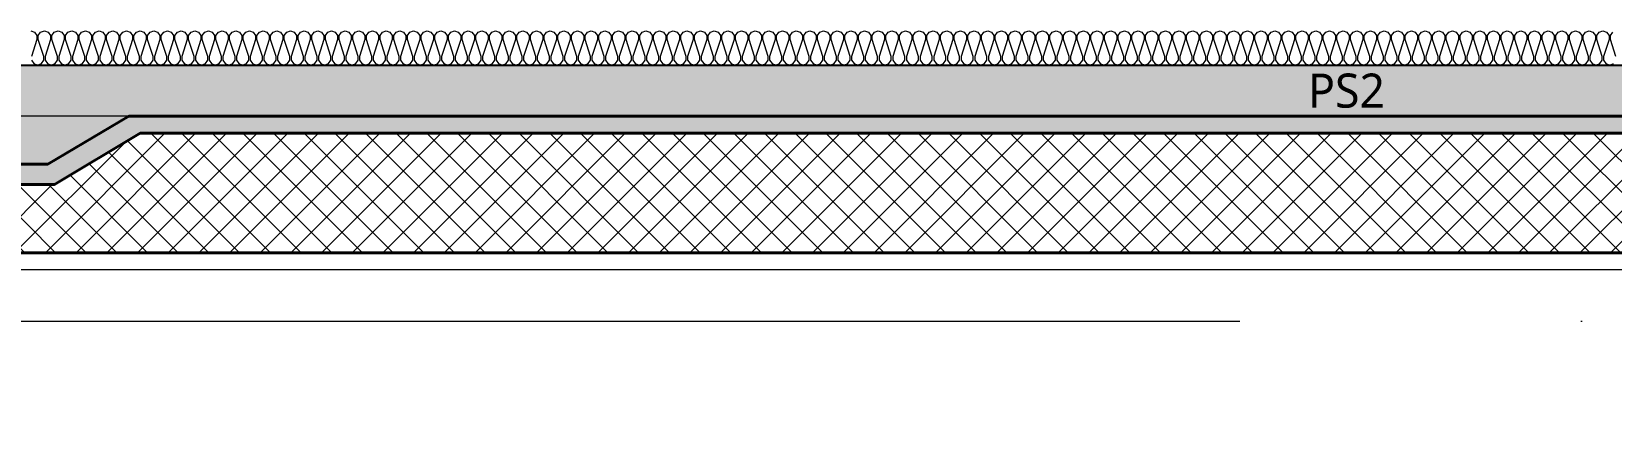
# Model space of a CAD drawing. Header units: millimetres. Extents: x 0 to 420000, y 0 to 297000.
# Drawn here: x 168665 to 173288, y 177200 to 178348 of the extents above; entities that cross this region are included whole.
import ezdxf
from ezdxf.enums import TextEntityAlignment as Align

# ---------------------------------------------------------------- set-up
doc = ezdxf.new("R2010")
doc.units = ezdxf.units.MM
doc.linetypes.add('CEN', pattern=[62, 60, -1, 0, -1])
for name, color, linetype, lineweight in [('A-AXIS-LINE', 1, 'CEN', 15), ('A-CONC-LIN1', 2, 'Continuous', 40), ('A-CONC-LIN2', 7, 'Continuous', 25), ('A-XXXX-INSL1', 15, 'Continuous', 18), ('A-XXXX-INSL2', 8, 'Continuous', 18)]:
    doc.layers.add(name, color=color, linetype=linetype, lineweight=lineweight)
doc.layers.add('A-CONC-SOLD', color=253, linetype='CEN')
doc.layers.add('A-XXXX-NPLT', color=144, linetype='Continuous', lineweight=15, plot=False)
doc.styles.add('맑은고딕', font='')
doc.styles.get('맑은고딕').set_extended_font_data('Malgun Gothic')

# ---------------------------------------------------------------- blocks, each defined once
blk = doc.blocks.new('axis(220316)')
at = {"layer": 'A-AXIS-LINE', "ltscale": 1000}
blk.add_line((4631788.1, -422118.7), (4955413.1, -422118.7), dxfattribs=at)
blk = doc.blocks.new('PS2(횡)')
at = {"layer": 'A-CONC-SOLD'}
h = blk.add_hatch(color=256, dxfattribs=at)
h.dxf.hatch_style = 1
h.paths.add_polyline_path([(1020, 0), (1020, -290), (1700, -290), (1937.4, -150), (9062.6, -150), (9300, -290), (9980, -290), (9980, 0)])
h = blk.add_hatch(color=256, dxfattribs=at)
h.dxf.hatch_style = 1
h.paths.add_polyline_path([(9980, -290), (9980, -350), (9280, -350), (9030, -200), (1970, -200), (1720, -350), (1020, -350), (1020, -290), (1700, -290), (1937.4, -150), (9062.6, -150), (9300, -290)])
at = {"layer": 'A-XXXX-INSL2'}
h = blk.add_hatch(dxfattribs=at)
h.set_pattern_fill('ANSI37', color=256, scale=20)
h.set_pattern_definition([(45, (-244012.5, -188500), (-44.90128, 44.90128), []), (135, (-244012.5, -188500), (-44.90128, -44.90128), [])])
h.paths.add_polyline_path([(1100, -550), (9900, -550), (9900, -350), (9280, -350), (9030, -200), (1970, -200), (1720, -350), (1100, -350)])
at = {"layer": 'A-CONC-LIN1', "color": 2}
for p, q in [((1320, -550), (1270, -350)), ((9680, -550), (9730, -350)), ((1320, -550), (9680, -550))]:
    blk.add_line(p, q, dxfattribs=at)
blk.add_lwpolyline([(9980, -290), (9980, -350), (9280, -350), (9030, -200), (1970, -200), (1720, -350), (1020, -350), (1020, -290), (1700, -290), (1937.4, -150), (9062.6, -150), (9300, -290)], close=True, dxfattribs=at)
at = {"layer": 'A-CONC-LIN2'}
blk.add_line((1020, 0), (9980, 0), dxfattribs=at)
at = {"layer": 'A-XXXX-INSL2'}
for p, q in [((1320, -550), (1100, -550)), ((9680, -550), (9900, -550))]:
    blk.add_line(p, q, dxfattribs=at)
at = {"layer": 'A-XXXX-NPLT'}
for p, q in [((1937.4, -150), (1020, -150)), ((9062.6, -150), (9980, -150))]:
    blk.add_line(p, q, dxfattribs=at)
at = {"layer": 'A-XXXX-NPLT', "style": '맑은고딕'}
blk.add_text('PS2', height=100, dxfattribs=at).set_placement((5500, -75), align=Align.MIDDLE)
blk = doc.blocks.new('횡3층')
at = {"layer": 'A-XXXX-INSL1'}
blk.add_lwpolyline([(4778450.6, -237918.7), (4769750.6, -237918.7), (4769750.6, -238368.7), (4769197, -238368.7), (4769117, -237788.7), (4768084.1, -237788.7), (4768004.1, -238368.7), (4767450.6, -238368.7), (4767450.6, -237918.7), (4761200.6, -237918.7)], dxfattribs=at)
at = {"layer": 'A-XXXX-INSL2'}
for points in [[(4770250.6, -237218.7), (4770261.6, -237222.7), (4770268.6, -237232.7), (4770268.6, -237243.7), (4770252.6, -237293.7)], [(4770252.6, -237304.7), (4770259.6, -237314.7), (4770270.6, -237318.7), (4770281.6, -237314.7), (4770288.6, -237304.7), (4770288.6, -237293.7), (4770272.6, -237243.7), (4770272.6, -237232.7), (4770279.6, -237222.7), (4770290.6, -237218.7), (4770301.6, -237222.7), (4770308.6, -237232.7), (4770308.6, -237243.7), (4770292.6, -237293.7), (4770292.6, -237304.7), (4770299.6, -237314.7), (4770310.6, -237318.7), (4770321.6, -237314.7), (4770328.6, -237304.7), (4770328.6, -237293.7), (4770312.6, -237243.7), (4770312.6, -237232.7), (4770319.6, -237222.7), (4770330.6, -237218.7), (4770341.6, -237222.7), (4770348.6, -237232.7), (4770348.6, -237243.7), (4770332.6, -237293.7), (4770332.6, -237304.7), (4770339.6, -237314.7), (4770350.6, -237318.7), (4770361.6, -237314.7), (4770368.6, -237304.7), (4770368.6, -237293.7), (4770352.6, -237243.7), (4770352.6, -237232.7), (4770359.6, -237222.7), (4770370.6, -237218.7), (4770381.6, -237222.7), (4770388.6, -237232.7), (4770388.6, -237243.7), (4770372.6, -237293.7), (4770372.6, -237304.7), (4770379.6, -237314.7), (4770390.6, -237318.7), (4770401.6, -237314.7), (4770408.6, -237304.7), (4770408.6, -237293.7), (4770392.6, -237243.7), (4770392.6, -237232.7), (4770399.6, -237222.7), (4770410.6, -237218.7), (4770421.6, -237222.7), (4770428.6, -237232.7), (4770428.6, -237243.7), (4770412.6, -237293.7), (4770412.6, -237304.7), (4770419.6, -237314.7), (4770430.6, -237318.7), (4770441.6, -237314.7), (4770448.6, -237304.7), (4770448.6, -237293.7), (4770432.6, -237243.7), (4770432.6, -237232.7), (4770439.6, -237222.7), (4770450.6, -237218.7), (4770461.6, -237222.7), (4770468.6, -237232.7), (4770468.6, -237243.7), (4770452.6, -237293.7), (4770452.6, -237304.7), (4770459.6, -237314.7), (4770470.6, -237318.7), (4770481.6, -237314.7), (4770488.6, -237304.7), (4770488.6, -237293.7), (4770472.6, -237243.7), (4770472.6, -237232.7), (4770479.6, -237222.7), (4770490.6, -237218.7), (4770501.6, -237222.7), (4770508.6, -237232.7), (4770508.6, -237243.7), (4770492.6, -237293.7), (4770492.6, -237304.7), (4770499.6, -237314.7), (4770510.6, -237318.7), (4770521.6, -237314.7), (4770528.6, -237304.7), (4770528.6, -237293.7), (4770512.6, -237243.7), (4770512.6, -237232.7), (4770519.6, -237222.7), (4770530.6, -237218.7), (4770541.6, -237222.7), (4770548.6, -237232.7), (4770548.6, -237243.7), (4770532.6, -237293.7), (4770532.6, -237304.7), (4770539.6, -237314.7), (4770550.6, -237318.7), (4770561.6, -237314.7), (4770568.6, -237304.7), (4770568.6, -237293.7), (4770552.6, -237243.7), (4770552.6, -237232.7), (4770559.6, -237222.7), (4770570.6, -237218.7), (4770581.6, -237222.7), (4770588.6, -237232.7), (4770588.6, -237243.7), (4770572.6, -237293.7), (4770572.6, -237304.7), (4770579.6, -237314.7), (4770590.6, -237318.7), (4770601.6, -237314.7), (4770608.6, -237304.7), (4770608.6, -237293.7), (4770592.6, -237243.7), (4770592.6, -237232.7), (4770599.6, -237222.7), (4770610.6, -237218.7), (4770621.6, -237222.7), (4770628.6, -237232.7), (4770628.6, -237243.7), (4770612.6, -237293.7), (4770612.6, -237304.7), (4770619.6, -237314.7), (4770630.6, -237318.7), (4770641.6, -237314.7), (4770648.6, -237304.7), (4770648.6, -237293.7), (4770632.6, -237243.7), (4770632.6, -237232.7), (4770639.6, -237222.7), (4770650.6, -237218.7), (4770661.6, -237222.7), (4770668.6, -237232.7), (4770668.6, -237243.7), (4770652.6, -237293.7), (4770652.6, -237304.7), (4770659.6, -237314.7), (4770670.6, -237318.7), (4770681.6, -237314.7), (4770688.6, -237304.7), (4770688.6, -237293.7), (4770672.6, -237243.7), (4770672.6, -237232.7), (4770679.6, -237222.7), (4770690.6, -237218.7), (4770701.6, -237222.7), (4770708.6, -237232.7), (4770708.6, -237243.7), (4770692.6, -237293.7), (4770692.6, -237304.7), (4770699.6, -237314.7), (4770710.6, -237318.7), (4770721.6, -237314.7), (4770728.6, -237304.7), (4770728.6, -237293.7), (4770712.6, -237243.7), (4770712.6, -237232.7), (4770719.6, -237222.7), (4770730.6, -237218.7), (4770741.6, -237222.7), (4770748.6, -237232.7), (4770748.6, -237243.7), (4770732.6, -237293.7), (4770732.6, -237304.7), (4770739.6, -237314.7), (4770750.6, -237318.7), (4770761.6, -237314.7), (4770768.6, -237304.7), (4770768.6, -237293.7), (4770752.6, -237243.7), (4770752.6, -237232.7), (4770759.6, -237222.7), (4770770.6, -237218.7), (4770781.6, -237222.7), (4770788.6, -237232.7), (4770788.6, -237243.7), (4770772.6, -237293.7), (4770772.6, -237304.7), (4770779.6, -237314.7), (4770790.6, -237318.7), (4770801.6, -237314.7), (4770808.6, -237304.7), (4770808.6, -237293.7), (4770792.6, -237243.7), (4770792.6, -237232.7), (4770799.6, -237222.7), (4770810.6, -237218.7), (4770821.6, -237222.7), (4770828.6, -237232.7), (4770828.6, -237243.7), (4770812.6, -237293.7), (4770812.6, -237304.7), (4770819.6, -237314.7), (4770830.6, -237318.7), (4770841.6, -237314.7), (4770848.6, -237304.7), (4770848.6, -237293.7), (4770832.6, -237243.7), (4770832.6, -237232.7), (4770839.6, -237222.7), (4770850.6, -237218.7), (4770861.6, -237222.7), (4770868.6, -237232.7), (4770868.6, -237243.7), (4770852.6, -237293.7), (4770852.6, -237304.7), (4770859.6, -237314.7), (4770870.6, -237318.7), (4770881.6, -237314.7), (4770888.6, -237304.7), (4770888.6, -237293.7), (4770872.6, -237243.7), (4770872.6, -237232.7), (4770879.6, -237222.7), (4770890.6, -237218.7), (4770901.6, -237222.7), (4770908.6, -237232.7), (4770908.6, -237243.7), (4770892.6, -237293.7), (4770892.6, -237304.7), (4770899.6, -237314.7), (4770910.6, -237318.7), (4770921.6, -237314.7), (4770928.6, -237304.7), (4770928.6, -237293.7), (4770912.6, -237243.7), (4770912.6, -237232.7), (4770919.6, -237222.7), (4770930.6, -237218.7), (4770941.6, -237222.7), (4770948.6, -237232.7), (4770948.6, -237243.7), (4770932.6, -237293.7), (4770932.6, -237304.7), (4770939.6, -237314.7), (4770950.6, -237318.7), (4770961.6, -237314.7), (4770968.6, -237304.7), (4770968.6, -237293.7), (4770952.6, -237243.7), (4770952.6, -237232.7), (4770959.6, -237222.7), (4770970.6, -237218.7), (4770981.6, -237222.7), (4770988.6, -237232.7), (4770988.6, -237243.7), (4770972.6, -237293.7), (4770972.6, -237304.7), (4770979.6, -237314.7), (4770990.6, -237318.7), (4771001.6, -237314.7), (4771008.6, -237304.7), (4771008.6, -237293.7), (4770992.6, -237243.7), (4770992.6, -237232.7), (4770999.6, -237222.7), (4771010.6, -237218.7), (4771021.6, -237222.7), (4771028.6, -237232.7), (4771028.6, -237243.7), (4771012.6, -237293.7), (4771012.6, -237304.7), (4771019.6, -237314.7), (4771030.6, -237318.7), (4771041.6, -237314.7), (4771048.6, -237304.7), (4771048.6, -237293.7), (4771032.6, -237243.7), (4771032.6, -237232.7), (4771039.6, -237222.7), (4771050.6, -237218.7), (4771061.6, -237222.7), (4771068.6, -237232.7), (4771068.6, -237243.7), (4771052.6, -237293.7), (4771052.6, -237304.7), (4771059.6, -237314.7), (4771070.6, -237318.7), (4771081.6, -237314.7), (4771088.6, -237304.7), (4771088.6, -237293.7), (4771072.6, -237243.7), (4771072.6, -237232.7), (4771079.6, -237222.7), (4771090.6, -237218.7), (4771101.6, -237222.7), (4771108.6, -237232.7), (4771108.6, -237243.7), (4771092.6, -237293.7), (4771092.6, -237304.7), (4771099.6, -237314.7), (4771110.6, -237318.7), (4771121.6, -237314.7), (4771128.6, -237304.7), (4771128.6, -237293.7), (4771112.6, -237243.7), (4771112.6, -237232.7), (4771119.6, -237222.7), (4771130.6, -237218.7), (4771141.6, -237222.7), (4771148.6, -237232.7), (4771148.6, -237243.7), (4771132.6, -237293.7), (4771132.6, -237304.7), (4771139.6, -237314.7), (4771150.6, -237318.7), (4771161.6, -237314.7), (4771168.6, -237304.7), (4771168.6, -237293.7), (4771152.6, -237243.7), (4771152.6, -237232.7), (4771159.6, -237222.7), (4771170.6, -237218.7), (4771181.6, -237222.7), (4771188.6, -237232.7), (4771188.6, -237243.7), (4771172.6, -237293.7), (4771172.6, -237304.7), (4771179.6, -237314.7), (4771190.6, -237318.7), (4771201.6, -237314.7), (4771208.6, -237304.7), (4771208.6, -237293.7), (4771192.6, -237243.7), (4771192.6, -237232.7), (4771199.6, -237222.7), (4771210.6, -237218.7), (4771221.6, -237222.7), (4771228.6, -237232.7), (4771228.6, -237243.7), (4771212.6, -237293.7), (4771212.6, -237304.7), (4771219.6, -237314.7), (4771230.6, -237318.7), (4771241.6, -237314.7), (4771248.6, -237304.7), (4771248.6, -237293.7), (4771232.6, -237243.7), (4771232.6, -237232.7), (4771239.6, -237222.7), (4771250.6, -237218.7), (4771261.6, -237222.7), (4771268.6, -237232.7), (4771268.6, -237243.7), (4771252.6, -237293.7), (4771252.6, -237304.7), (4771259.6, -237314.7), (4771270.6, -237318.7), (4771281.6, -237314.7), (4771288.6, -237304.7), (4771288.6, -237293.7), (4771272.6, -237243.7), (4771272.6, -237232.7), (4771279.6, -237222.7), (4771290.6, -237218.7), (4771301.6, -237222.7), (4771308.6, -237232.7), (4771308.6, -237243.7), (4771292.6, -237293.7), (4771292.6, -237304.7), (4771299.6, -237314.7), (4771310.6, -237318.7), (4771321.6, -237314.7), (4771328.6, -237304.7), (4771328.6, -237293.7), (4771312.6, -237243.7), (4771312.6, -237232.7), (4771319.6, -237222.7), (4771330.6, -237218.7), (4771341.6, -237222.7), (4771348.6, -237232.7), (4771348.6, -237243.7), (4771332.6, -237293.7), (4771332.6, -237304.7), (4771339.6, -237314.7), (4771350.6, -237318.7), (4771361.6, -237314.7), (4771368.6, -237304.7), (4771368.6, -237293.7), (4771352.6, -237243.7), (4771352.6, -237232.7), (4771359.6, -237222.7), (4771370.6, -237218.7), (4771381.6, -237222.7), (4771388.6, -237232.7), (4771388.6, -237243.7), (4771372.6, -237293.7), (4771372.6, -237304.7), (4771379.6, -237314.7), (4771390.6, -237318.7), (4771401.6, -237314.7), (4771408.6, -237304.7), (4771408.6, -237293.7), (4771392.6, -237243.7), (4771392.6, -237232.7), (4771399.6, -237222.7), (4771410.6, -237218.7), (4771421.6, -237222.7), (4771428.6, -237232.7), (4771428.6, -237243.7), (4771412.6, -237293.7), (4771412.6, -237304.7), (4771419.6, -237314.7), (4771430.6, -237318.7), (4771441.6, -237314.7), (4771448.6, -237304.7), (4771448.6, -237293.7), (4771432.6, -237243.7), (4771432.6, -237232.7), (4771439.6, -237222.7), (4771450.6, -237218.7), (4771461.6, -237222.7), (4771468.6, -237232.7), (4771468.6, -237243.7), (4771452.6, -237293.7), (4771452.6, -237304.7), (4771459.6, -237314.7), (4771470.6, -237318.7), (4771481.6, -237314.7), (4771488.6, -237304.7), (4771488.6, -237293.7), (4771472.6, -237243.7), (4771472.6, -237232.7), (4771479.6, -237222.7), (4771490.6, -237218.7), (4771501.6, -237222.7), (4771508.6, -237232.7), (4771508.6, -237243.7), (4771492.6, -237293.7), (4771492.6, -237304.7), (4771499.6, -237314.7), (4771510.6, -237318.7), (4771521.6, -237314.7), (4771528.6, -237304.7), (4771528.6, -237293.7), (4771512.6, -237243.7), (4771512.6, -237232.7), (4771519.6, -237222.7), (4771530.6, -237218.7), (4771541.6, -237222.7), (4771548.6, -237232.7), (4771548.6, -237243.7), (4771532.6, -237293.7), (4771532.6, -237304.7), (4771539.6, -237314.7), (4771550.6, -237318.7), (4771561.6, -237314.7), (4771568.6, -237304.7), (4771568.6, -237293.7), (4771552.6, -237243.7), (4771552.6, -237232.7), (4771559.6, -237222.7), (4771570.6, -237218.7), (4771581.6, -237222.7), (4771588.6, -237232.7), (4771588.6, -237243.7), (4771572.6, -237293.7), (4771572.6, -237304.7), (4771579.6, -237314.7), (4771590.6, -237318.7), (4771601.6, -237314.7), (4771608.6, -237304.7), (4771608.6, -237293.7), (4771592.6, -237243.7), (4771592.6, -237232.7), (4771599.6, -237222.7), (4771610.6, -237218.7), (4771621.6, -237222.7), (4771628.6, -237232.7), (4771628.6, -237243.7), (4771612.6, -237293.7), (4771612.6, -237304.7), (4771619.6, -237314.7), (4771630.6, -237318.7), (4771641.6, -237314.7), (4771648.6, -237304.7), (4771648.6, -237293.7), (4771632.6, -237243.7), (4771632.6, -237232.7), (4771639.6, -237222.7), (4771650.6, -237218.7), (4771661.6, -237222.7), (4771668.6, -237232.7), (4771668.6, -237243.7), (4771652.6, -237293.7), (4771652.6, -237304.7), (4771659.6, -237314.7), (4771670.6, -237318.7), (4771681.6, -237314.7), (4771688.6, -237304.7), (4771688.6, -237293.7), (4771672.6, -237243.7), (4771672.6, -237232.7), (4771679.6, -237222.7), (4771690.6, -237218.7), (4771701.6, -237222.7), (4771708.6, -237232.7), (4771708.6, -237243.7), (4771692.6, -237293.7), (4771692.6, -237304.7), (4771699.6, -237314.7), (4771710.6, -237318.7), (4771721.6, -237314.7), (4771728.6, -237304.7), (4771728.6, -237293.7), (4771712.6, -237243.7), (4771712.6, -237232.7), (4771719.6, -237222.7), (4771730.6, -237218.7), (4771741.6, -237222.7), (4771748.6, -237232.7), (4771748.6, -237243.7), (4771732.6, -237293.7), (4771732.6, -237304.7), (4771739.6, -237314.7), (4771750.6, -237318.7), (4771761.6, -237314.7), (4771768.6, -237304.7), (4771768.6, -237293.7), (4771752.6, -237243.7), (4771752.6, -237232.7), (4771759.6, -237222.7), (4771770.6, -237218.7), (4771781.6, -237222.7), (4771788.6, -237232.7), (4771788.6, -237243.7), (4771772.6, -237293.7), (4771772.6, -237304.7), (4771779.6, -237314.7), (4771790.6, -237318.7), (4771801.6, -237314.7), (4771808.6, -237304.7), (4771808.6, -237293.7), (4771792.6, -237243.7), (4771792.6, -237232.7), (4771799.6, -237222.7), (4771810.6, -237218.7), (4771821.6, -237222.7), (4771828.6, -237232.7), (4771828.6, -237243.7), (4771812.6, -237293.7), (4771812.6, -237304.7), (4771819.6, -237314.7), (4771830.6, -237318.7), (4771841.6, -237314.7), (4771848.6, -237304.7), (4771848.6, -237293.7), (4771832.6, -237243.7), (4771832.6, -237232.7), (4771839.6, -237222.7), (4771850.6, -237218.7), (4771861.6, -237222.7), (4771868.6, -237232.7), (4771868.6, -237243.7), (4771852.6, -237293.7), (4771852.6, -237304.7), (4771859.6, -237314.7), (4771870.6, -237318.7), (4771881.6, -237314.7), (4771888.6, -237304.7), (4771888.6, -237293.7), (4771872.6, -237243.7), (4771872.6, -237232.7), (4771879.6, -237222.7), (4771890.6, -237218.7), (4771901.6, -237222.7), (4771908.6, -237232.7), (4771908.6, -237243.7), (4771892.6, -237293.7), (4771892.6, -237304.7), (4771899.6, -237314.7), (4771910.6, -237318.7), (4771921.6, -237314.7), (4771928.6, -237304.7), (4771928.6, -237293.7), (4771912.6, -237243.7), (4771912.6, -237232.7), (4771919.6, -237222.7), (4771930.6, -237218.7), (4771941.6, -237222.7), (4771948.6, -237232.7), (4771948.6, -237243.7), (4771932.6, -237293.7), (4771932.6, -237304.7), (4771939.6, -237314.7), (4771950.6, -237318.7), (4771961.6, -237314.7), (4771968.6, -237304.7), (4771968.6, -237293.7), (4771952.6, -237243.7), (4771952.6, -237232.7), (4771959.6, -237222.7), (4771970.6, -237218.7), (4771981.6, -237222.7), (4771988.6, -237232.7), (4771988.6, -237243.7), (4771972.6, -237293.7), (4771972.6, -237304.7), (4771979.6, -237314.7), (4771990.6, -237318.7), (4772001.6, -237314.7), (4772008.6, -237304.7), (4772008.6, -237293.7), (4771992.6, -237243.7), (4771992.6, -237232.7), (4771999.6, -237222.7), (4772010.6, -237218.7), (4772021.6, -237222.7), (4772028.6, -237232.7), (4772028.6, -237243.7), (4772012.6, -237293.7), (4772012.6, -237304.7), (4772019.6, -237314.7), (4772030.6, -237318.7), (4772041.6, -237314.7), (4772048.6, -237304.7), (4772048.6, -237293.7), (4772032.6, -237243.7), (4772032.6, -237232.7), (4772039.6, -237222.7), (4772050.6, -237218.7), (4772061.6, -237222.7), (4772068.6, -237232.7), (4772068.6, -237243.7), (4772052.6, -237293.7), (4772052.6, -237304.7), (4772059.6, -237314.7), (4772070.6, -237318.7), (4772081.6, -237314.7), (4772088.6, -237304.7), (4772088.6, -237293.7), (4772072.6, -237243.7), (4772072.6, -237232.7), (4772079.6, -237222.7), (4772090.6, -237218.7), (4772101.6, -237222.7), (4772108.6, -237232.7), (4772108.6, -237243.7), (4772092.6, -237293.7), (4772092.6, -237304.7), (4772099.6, -237314.7), (4772110.6, -237318.7), (4772121.6, -237314.7), (4772128.6, -237304.7), (4772128.6, -237293.7), (4772112.6, -237243.7), (4772112.6, -237232.7), (4772119.6, -237222.7), (4772130.6, -237218.7), (4772141.6, -237222.7), (4772148.6, -237232.7), (4772148.6, -237243.7), (4772132.6, -237293.7), (4772132.6, -237304.7), (4772139.6, -237314.7), (4772150.6, -237318.7), (4772161.6, -237314.7), (4772168.6, -237304.7), (4772168.6, -237293.7), (4772152.6, -237243.7), (4772152.6, -237232.7), (4772159.6, -237222.7), (4772170.6, -237218.7), (4772181.6, -237222.7), (4772188.6, -237232.7), (4772188.6, -237243.7), (4772172.6, -237293.7), (4772172.6, -237304.7), (4772179.6, -237314.7), (4772190.6, -237318.7), (4772201.6, -237314.7), (4772208.6, -237304.7), (4772208.6, -237293.7), (4772192.6, -237243.7), (4772192.6, -237232.7), (4772199.6, -237222.7), (4772210.6, -237218.7), (4772221.6, -237222.7), (4772228.6, -237232.7), (4772228.6, -237243.7), (4772212.6, -237293.7), (4772212.6, -237304.7), (4772219.6, -237314.7), (4772230.6, -237318.7), (4772241.6, -237314.7), (4772248.6, -237304.7), (4772248.6, -237293.7), (4772232.6, -237243.7), (4772232.6, -237232.7), (4772239.6, -237222.7), (4772250.6, -237218.7), (4772261.6, -237222.7), (4772268.6, -237232.7), (4772268.6, -237243.7), (4772252.6, -237293.7), (4772252.6, -237304.7), (4772259.6, -237314.7), (4772270.6, -237318.7), (4772281.6, -237314.7), (4772288.6, -237304.7), (4772288.6, -237293.7), (4772272.6, -237243.7), (4772272.6, -237232.7), (4772279.6, -237222.7), (4772290.6, -237218.7), (4772301.6, -237222.7), (4772308.6, -237232.7), (4772308.6, -237243.7), (4772292.6, -237293.7), (4772292.6, -237304.7), (4772299.6, -237314.7), (4772310.6, -237318.7), (4772321.6, -237314.7), (4772328.6, -237304.7), (4772328.6, -237293.7), (4772312.6, -237243.7), (4772312.6, -237232.7), (4772319.6, -237222.7), (4772330.6, -237218.7), (4772341.6, -237222.7), (4772348.6, -237232.7), (4772348.6, -237243.7), (4772332.6, -237293.7), (4772332.6, -237304.7), (4772339.6, -237314.7), (4772350.6, -237318.7), (4772361.6, -237314.7), (4772368.6, -237304.7), (4772368.6, -237293.7), (4772352.6, -237243.7), (4772352.6, -237232.7), (4772359.6, -237222.7), (4772370.6, -237218.7), (4772381.6, -237222.7), (4772388.6, -237232.7), (4772388.6, -237243.7), (4772372.6, -237293.7), (4772372.6, -237304.7), (4772379.6, -237314.7), (4772390.6, -237318.7), (4772401.6, -237314.7), (4772408.6, -237304.7), (4772408.6, -237293.7), (4772392.6, -237243.7), (4772392.6, -237232.7), (4772399.6, -237222.7), (4772410.6, -237218.7), (4772421.6, -237222.7), (4772428.6, -237232.7), (4772428.6, -237243.7), (4772412.6, -237293.7), (4772412.6, -237304.7), (4772419.6, -237314.7), (4772430.6, -237318.7), (4772441.6, -237314.7), (4772448.6, -237304.7), (4772448.6, -237293.7), (4772432.6, -237243.7), (4772432.6, -237232.7), (4772439.6, -237222.7), (4772450.6, -237218.7), (4772461.6, -237222.7), (4772468.6, -237232.7), (4772468.6, -237243.7), (4772452.6, -237293.7), (4772452.6, -237304.7), (4772459.6, -237314.7), (4772470.6, -237318.7), (4772481.6, -237314.7), (4772488.6, -237304.7), (4772488.6, -237293.7), (4772472.6, -237243.7), (4772472.6, -237232.7), (4772479.6, -237222.7), (4772490.6, -237218.7), (4772501.6, -237222.7), (4772508.6, -237232.7), (4772508.6, -237243.7), (4772492.6, -237293.7), (4772492.6, -237304.7), (4772499.6, -237314.7), (4772510.6, -237318.7), (4772521.6, -237314.7), (4772528.6, -237304.7), (4772528.6, -237293.7), (4772512.6, -237243.7), (4772512.6, -237232.7), (4772519.6, -237222.7), (4772530.6, -237218.7), (4772541.6, -237222.7), (4772548.6, -237232.7), (4772548.6, -237243.7), (4772532.6, -237293.7), (4772532.6, -237304.7), (4772539.6, -237314.7), (4772550.6, -237318.7), (4772561.6, -237314.7), (4772568.6, -237304.7), (4772568.6, -237293.7), (4772552.6, -237243.7), (4772552.6, -237232.7), (4772559.6, -237222.7), (4772570.6, -237218.7), (4772581.6, -237222.7), (4772588.6, -237232.7), (4772588.6, -237243.7), (4772572.6, -237293.7), (4772572.6, -237304.7), (4772579.6, -237314.7), (4772590.6, -237318.7), (4772601.6, -237314.7), (4772608.6, -237304.7), (4772608.6, -237293.7), (4772592.6, -237243.7), (4772592.6, -237232.7), (4772599.6, -237222.7), (4772610.6, -237218.7), (4772621.6, -237222.7), (4772628.6, -237232.7), (4772628.6, -237243.7), (4772612.6, -237293.7), (4772612.6, -237304.7), (4772619.6, -237314.7), (4772630.6, -237318.7), (4772641.6, -237314.7), (4772648.6, -237304.7), (4772648.6, -237293.7), (4772632.6, -237243.7), (4772632.6, -237232.7), (4772639.6, -237222.7), (4772650.6, -237218.7), (4772661.6, -237222.7), (4772668.6, -237232.7), (4772668.6, -237243.7), (4772652.6, -237293.7), (4772652.6, -237304.7), (4772659.6, -237314.7), (4772670.6, -237318.7), (4772681.6, -237314.7), (4772688.6, -237304.7), (4772688.6, -237293.7), (4772672.6, -237243.7), (4772672.6, -237232.7), (4772679.6, -237222.7), (4772690.6, -237218.7), (4772701.6, -237222.7), (4772708.6, -237232.7), (4772708.6, -237243.7), (4772692.6, -237293.7), (4772692.6, -237304.7), (4772699.6, -237314.7), (4772710.6, -237318.7), (4772721.6, -237314.7), (4772728.6, -237304.7), (4772728.6, -237293.7), (4772712.6, -237243.7), (4772712.6, -237232.7), (4772719.6, -237222.7), (4772730.6, -237218.7), (4772741.6, -237222.7), (4772748.6, -237232.7), (4772748.6, -237243.7), (4772732.6, -237293.7), (4772732.6, -237304.7), (4772739.6, -237314.7), (4772750.6, -237318.7), (4772761.6, -237314.7), (4772768.6, -237304.7), (4772768.6, -237293.7), (4772752.6, -237243.7), (4772752.6, -237232.7), (4772759.6, -237222.7), (4772770.6, -237218.7), (4772781.6, -237222.7), (4772788.6, -237232.7), (4772788.6, -237243.7), (4772772.6, -237293.7), (4772772.6, -237304.7), (4772779.6, -237314.7), (4772790.6, -237318.7), (4772801.6, -237314.7), (4772808.6, -237304.7), (4772808.6, -237293.7), (4772792.6, -237243.7), (4772792.6, -237232.7), (4772799.6, -237222.7), (4772810.6, -237218.7), (4772821.6, -237222.7), (4772828.6, -237232.7), (4772828.6, -237243.7), (4772812.6, -237293.7), (4772812.6, -237304.7), (4772819.6, -237314.7), (4772830.6, -237318.7), (4772841.6, -237314.7), (4772848.6, -237304.7), (4772848.6, -237293.7), (4772832.6, -237243.7), (4772832.6, -237232.7), (4772839.6, -237222.7), (4772850.6, -237218.7), (4772861.6, -237222.7), (4772868.6, -237232.7), (4772868.6, -237243.7), (4772852.6, -237293.7), (4772852.6, -237304.7), (4772859.6, -237314.7), (4772870.6, -237318.7), (4772881.6, -237314.7), (4772888.6, -237304.7), (4772888.6, -237293.7), (4772872.6, -237243.7), (4772872.6, -237232.7), (4772879.6, -237222.7), (4772890.6, -237218.7), (4772901.6, -237222.7), (4772908.6, -237232.7), (4772908.6, -237243.7), (4772892.6, -237293.7), (4772892.6, -237304.7), (4772899.6, -237314.7), (4772910.6, -237318.7), (4772921.6, -237314.7), (4772928.6, -237304.7), (4772928.6, -237293.7), (4772912.6, -237243.7), (4772912.6, -237232.7), (4772919.6, -237222.7), (4772930.6, -237218.7), (4772941.6, -237222.7), (4772948.6, -237232.7), (4772948.6, -237243.7), (4772932.6, -237293.7), (4772932.6, -237304.7), (4772939.6, -237314.7), (4772950.6, -237318.7), (4772961.6, -237314.7), (4772968.6, -237304.7), (4772968.6, -237293.7), (4772952.6, -237243.7), (4772952.6, -237232.7), (4772959.6, -237222.7), (4772970.6, -237218.7), (4772981.6, -237222.7), (4772988.6, -237232.7), (4772988.6, -237243.7), (4772972.6, -237293.7), (4772972.6, -237304.7), (4772979.6, -237314.7), (4772990.6, -237318.7), (4773001.6, -237314.7), (4773008.6, -237304.7), (4773008.6, -237293.7), (4772992.6, -237243.7), (4772992.6, -237232.7), (4772999.6, -237222.7), (4773010.6, -237218.7), (4773021.6, -237222.7), (4773028.6, -237232.7), (4773028.6, -237243.7), (4773012.6, -237293.7), (4773012.6, -237304.7), (4773019.6, -237314.7), (4773030.6, -237318.7), (4773041.6, -237314.7), (4773048.6, -237304.7), (4773048.6, -237293.7), (4773032.6, -237243.7), (4773032.6, -237232.7), (4773039.6, -237222.7), (4773050.6, -237218.7), (4773061.6, -237222.7), (4773068.6, -237232.7), (4773068.6, -237243.7), (4773052.6, -237293.7), (4773052.6, -237304.7), (4773059.6, -237314.7), (4773070.6, -237318.7), (4773081.6, -237314.7), (4773088.6, -237304.7), (4773088.6, -237293.7), (4773072.6, -237243.7), (4773072.6, -237232.7), (4773079.6, -237222.7), (4773090.6, -237218.7), (4773101.6, -237222.7), (4773108.6, -237232.7), (4773108.6, -237243.7), (4773092.6, -237293.7), (4773092.6, -237304.7), (4773099.6, -237314.7), (4773110.6, -237318.7), (4773121.6, -237314.7), (4773128.6, -237304.7), (4773128.6, -237293.7), (4773112.6, -237243.7), (4773112.6, -237232.7), (4773119.6, -237222.7), (4773130.6, -237218.7), (4773141.6, -237222.7), (4773148.6, -237232.7), (4773148.6, -237243.7), (4773132.6, -237293.7), (4773132.6, -237304.7), (4773139.6, -237314.7), (4773150.6, -237318.7), (4773161.6, -237314.7), (4773168.6, -237304.7), (4773168.6, -237293.7), (4773152.6, -237243.7), (4773152.6, -237232.7), (4773159.6, -237222.7), (4773170.6, -237218.7), (4773181.6, -237222.7), (4773188.6, -237232.7), (4773188.6, -237243.7), (4773172.6, -237293.7), (4773172.6, -237304.7), (4773179.6, -237314.7), (4773190.6, -237318.7), (4773201.6, -237314.7), (4773208.6, -237304.7), (4773208.6, -237293.7), (4773192.6, -237243.7), (4773192.6, -237232.7), (4773199.6, -237222.7), (4773210.6, -237218.7), (4773221.6, -237222.7), (4773228.6, -237232.7), (4773228.6, -237243.7), (4773212.6, -237293.7), (4773212.6, -237304.7), (4773219.6, -237314.7), (4773230.6, -237318.7), (4773241.6, -237314.7), (4773248.6, -237304.7), (4773248.6, -237293.7), (4773232.6, -237243.7), (4773232.6, -237232.7), (4773239.6, -237222.7), (4773250.6, -237218.7), (4773261.6, -237222.7), (4773268.6, -237232.7), (4773268.6, -237243.7), (4773252.6, -237293.7), (4773252.6, -237304.7), (4773259.6, -237314.7), (4773270.6, -237318.7), (4773281.6, -237314.7), (4773288.6, -237304.7), (4773288.6, -237293.7), (4773272.6, -237243.7), (4773272.6, -237232.7), (4773279.6, -237222.7), (4773290.6, -237218.7), (4773301.6, -237222.7), (4773308.6, -237232.7), (4773308.6, -237243.7), (4773292.6, -237293.7), (4773292.6, -237304.7), (4773299.6, -237314.7), (4773310.6, -237318.7), (4773321.6, -237314.7), (4773328.6, -237304.7), (4773328.6, -237293.7), (4773312.6, -237243.7), (4773312.6, -237232.7), (4773319.6, -237222.7), (4773330.6, -237218.7), (4773341.6, -237222.7), (4773348.6, -237232.7), (4773348.6, -237243.7), (4773332.6, -237293.7), (4773332.6, -237304.7), (4773339.6, -237314.7), (4773350.6, -237318.7), (4773361.6, -237314.7), (4773368.6, -237304.7), (4773368.6, -237293.7), (4773352.6, -237243.7), (4773352.6, -237232.7), (4773359.6, -237222.7), (4773370.6, -237218.7), (4773381.6, -237222.7), (4773388.6, -237232.7), (4773388.6, -237243.7), (4773372.6, -237293.7), (4773372.6, -237304.7), (4773379.6, -237314.7), (4773390.6, -237318.7), (4773401.6, -237314.7), (4773408.6, -237304.7), (4773408.6, -237293.7), (4773392.6, -237243.7), (4773392.6, -237232.7), (4773399.6, -237222.7), (4773410.6, -237218.7), (4773421.6, -237222.7), (4773428.6, -237232.7), (4773428.6, -237243.7), (4773412.6, -237293.7), (4773412.6, -237304.7), (4773419.6, -237314.7), (4773430.6, -237318.7), (4773441.6, -237314.7), (4773448.6, -237304.7), (4773448.6, -237293.7), (4773432.6, -237243.7), (4773432.6, -237232.7), (4773439.6, -237222.7), (4773450.6, -237218.7), (4773461.6, -237222.7), (4773468.6, -237232.7), (4773468.6, -237243.7), (4773452.6, -237293.7), (4773452.6, -237304.7), (4773459.6, -237314.7), (4773470.6, -237318.7), (4773481.6, -237314.7), (4773488.6, -237304.7), (4773488.6, -237293.7), (4773472.6, -237243.7), (4773472.6, -237232.7), (4773479.6, -237222.7), (4773490.6, -237218.7), (4773501.6, -237222.7), (4773508.6, -237232.7), (4773508.6, -237243.7), (4773492.6, -237293.7), (4773492.6, -237304.7), (4773499.6, -237314.7), (4773510.6, -237318.7), (4773521.6, -237314.7), (4773528.6, -237304.7), (4773528.6, -237293.7), (4773512.6, -237243.7), (4773512.6, -237232.7), (4773519.6, -237222.7), (4773530.6, -237218.7), (4773541.6, -237222.7), (4773548.6, -237232.7), (4773548.6, -237243.7), (4773532.6, -237293.7), (4773532.6, -237304.7), (4773539.6, -237314.7), (4773550.6, -237318.7), (4773561.6, -237314.7), (4773568.6, -237304.7), (4773568.6, -237293.7), (4773552.6, -237243.7), (4773552.6, -237232.7), (4773559.6, -237222.7), (4773570.6, -237218.7), (4773581.6, -237222.7), (4773588.6, -237232.7), (4773588.6, -237243.7), (4773572.6, -237293.7), (4773572.6, -237304.7), (4773579.6, -237314.7), (4773590.6, -237318.7), (4773601.6, -237314.7), (4773608.6, -237304.7), (4773608.6, -237293.7), (4773592.6, -237243.7), (4773592.6, -237232.7), (4773599.6, -237222.7), (4773610.6, -237218.7), (4773621.6, -237222.7), (4773628.6, -237232.7), (4773628.6, -237243.7), (4773612.6, -237293.7), (4773612.6, -237304.7), (4773619.6, -237314.7), (4773630.6, -237318.7), (4773641.6, -237314.7), (4773648.6, -237304.7), (4773648.6, -237293.7), (4773632.6, -237243.7), (4773632.6, -237232.7), (4773639.6, -237222.7), (4773650.6, -237218.7), (4773661.6, -237222.7), (4773668.6, -237232.7), (4773668.6, -237243.7), (4773652.6, -237293.7), (4773652.6, -237304.7), (4773659.6, -237314.7), (4773670.6, -237318.7), (4773681.6, -237314.7), (4773688.6, -237304.7), (4773688.6, -237293.7), (4773672.6, -237243.7), (4773672.6, -237232.7), (4773679.6, -237222.7), (4773690.6, -237218.7), (4773701.6, -237222.7), (4773708.6, -237232.7), (4773708.6, -237243.7), (4773692.6, -237293.7), (4773692.6, -237304.7), (4773699.6, -237314.7), (4773710.6, -237318.7), (4773721.6, -237314.7), (4773728.6, -237304.7), (4773728.6, -237293.7), (4773712.6, -237243.7), (4773712.6, -237232.7), (4773719.6, -237222.7), (4773730.6, -237218.7), (4773741.6, -237222.7), (4773748.6, -237232.7), (4773748.6, -237243.7), (4773732.6, -237293.7), (4773732.6, -237304.7), (4773739.6, -237314.7), (4773750.6, -237318.7), (4773761.6, -237314.7), (4773768.6, -237304.7), (4773768.6, -237293.7), (4773752.6, -237243.7), (4773752.6, -237232.7), (4773759.6, -237222.7), (4773770.6, -237218.7), (4773781.6, -237222.7), (4773788.6, -237232.7), (4773788.6, -237243.7), (4773772.6, -237293.7), (4773772.6, -237304.7), (4773779.6, -237314.7), (4773790.6, -237318.7), (4773801.6, -237314.7), (4773808.6, -237304.7), (4773808.6, -237293.7), (4773792.6, -237243.7), (4773792.6, -237232.7), (4773799.6, -237222.7), (4773810.6, -237218.7), (4773821.6, -237222.7), (4773828.6, -237232.7), (4773828.6, -237243.7), (4773812.6, -237293.7), (4773812.6, -237304.7), (4773819.6, -237314.7), (4773830.6, -237318.7), (4773841.6, -237314.7), (4773848.6, -237304.7), (4773848.6, -237293.7), (4773832.6, -237243.7), (4773832.6, -237232.7), (4773839.6, -237222.7), (4773850.6, -237218.7), (4773861.6, -237222.7), (4773868.6, -237232.7), (4773868.6, -237243.7), (4773852.6, -237293.7), (4773852.6, -237304.7), (4773859.6, -237314.7), (4773870.6, -237318.7), (4773881.6, -237314.7), (4773888.6, -237304.7), (4773888.6, -237293.7), (4773872.6, -237243.7), (4773872.6, -237232.7), (4773879.6, -237222.7), (4773890.6, -237218.7), (4773901.6, -237222.7), (4773908.6, -237232.7), (4773908.6, -237243.7), (4773892.6, -237293.7), (4773892.6, -237304.7), (4773899.6, -237314.7), (4773910.6, -237318.7), (4773921.6, -237314.7), (4773928.6, -237304.7), (4773928.6, -237293.7), (4773912.6, -237243.7), (4773912.6, -237232.7), (4773919.6, -237222.7), (4773930.6, -237218.7), (4773941.6, -237222.7), (4773948.6, -237232.7), (4773948.6, -237243.7), (4773932.6, -237293.7), (4773932.6, -237304.7), (4773939.6, -237314.7), (4773950.6, -237318.7), (4773961.6, -237314.7), (4773968.6, -237304.7), (4773968.6, -237293.7), (4773952.6, -237243.7), (4773952.6, -237232.7), (4773959.6, -237222.7), (4773970.6, -237218.7), (4773981.6, -237222.7), (4773988.6, -237232.7), (4773988.6, -237243.7), (4773972.6, -237293.7), (4773972.6, -237304.7), (4773979.6, -237314.7), (4773990.6, -237318.7), (4774001.6, -237314.7), (4774008.6, -237304.7), (4774008.6, -237293.7), (4773992.6, -237243.7), (4773992.6, -237232.7), (4773999.6, -237222.7), (4774010.6, -237218.7), (4774021.6, -237222.7), (4774028.6, -237232.7), (4774028.6, -237243.7), (4774012.6, -237293.7), (4774012.6, -237304.7), (4774019.6, -237314.7), (4774030.6, -237318.7), (4774041.6, -237314.7), (4774048.6, -237304.7), (4774048.6, -237293.7), (4774032.6, -237243.7), (4774032.6, -237232.7), (4774039.6, -237222.7), (4774050.6, -237218.7), (4774061.6, -237222.7), (4774068.6, -237232.7), (4774068.6, -237243.7), (4774052.6, -237293.7), (4774052.6, -237304.7), (4774059.6, -237314.7), (4774070.6, -237318.7), (4774081.6, -237314.7), (4774088.6, -237304.7), (4774088.6, -237293.7), (4774072.6, -237243.7), (4774072.6, -237232.7), (4774079.6, -237222.7), (4774090.6, -237218.7), (4774101.6, -237222.7), (4774108.6, -237232.7), (4774108.6, -237243.7), (4774092.6, -237293.7), (4774092.6, -237304.7), (4774099.6, -237314.7), (4774110.6, -237318.7), (4774121.6, -237314.7), (4774128.6, -237304.7), (4774128.6, -237293.7), (4774112.6, -237243.7), (4774112.6, -237232.7), (4774119.6, -237222.7), (4774130.6, -237218.7), (4774141.6, -237222.7), (4774148.6, -237232.7), (4774148.6, -237243.7), (4774132.6, -237293.7), (4774132.6, -237304.7), (4774139.6, -237314.7), (4774150.6, -237318.7), (4774161.6, -237314.7), (4774168.6, -237304.7), (4774168.6, -237293.7), (4774152.6, -237243.7), (4774152.6, -237232.7), (4774159.6, -237222.7), (4774170.6, -237218.7), (4774181.6, -237222.7), (4774188.6, -237232.7), (4774188.6, -237243.7), (4774172.6, -237293.7), (4774172.6, -237304.7), (4774179.6, -237314.7), (4774190.6, -237318.7), (4774201.6, -237314.7), (4774208.6, -237304.7), (4774208.6, -237293.7), (4774192.6, -237243.7), (4774192.6, -237232.7), (4774199.6, -237222.7), (4774210.6, -237218.7), (4774221.6, -237222.7), (4774228.6, -237232.7), (4774228.6, -237243.7), (4774212.6, -237293.7), (4774212.6, -237304.7), (4774219.6, -237314.7), (4774230.6, -237318.7), (4774241.6, -237314.7), (4774248.6, -237304.7), (4774248.6, -237293.7), (4774232.6, -237243.7), (4774232.6, -237232.7), (4774239.6, -237222.7), (4774250.6, -237218.7), (4774261.6, -237222.7), (4774268.6, -237232.7), (4774268.6, -237243.7), (4774252.6, -237293.7), (4774252.6, -237304.7), (4774259.6, -237314.7), (4774270.6, -237318.7), (4774281.6, -237314.7), (4774288.6, -237304.7), (4774288.6, -237293.7), (4774272.6, -237243.7), (4774272.6, -237232.7), (4774279.6, -237222.7), (4774290.6, -237218.7), (4774301.6, -237222.7), (4774308.6, -237232.7), (4774308.6, -237243.7), (4774292.6, -237293.7), (4774292.6, -237304.7), (4774299.6, -237314.7), (4774310.6, -237318.7), (4774321.6, -237314.7), (4774328.6, -237304.7), (4774328.6, -237293.7), (4774312.6, -237243.7), (4774312.6, -237232.7), (4774319.6, -237222.7), (4774330.6, -237218.7), (4774341.6, -237222.7), (4774348.6, -237232.7), (4774348.6, -237243.7), (4774332.6, -237293.7), (4774332.6, -237304.7), (4774339.6, -237314.7), (4774350.6, -237318.7), (4774361.6, -237314.7), (4774368.6, -237304.7), (4774368.6, -237293.7), (4774352.6, -237243.7), (4774352.6, -237232.7), (4774359.6, -237222.7), (4774370.6, -237218.7), (4774381.6, -237222.7), (4774388.6, -237232.7), (4774388.6, -237243.7), (4774372.6, -237293.7), (4774372.6, -237304.7), (4774379.6, -237314.7), (4774390.6, -237318.7), (4774401.6, -237314.7), (4774408.6, -237304.7), (4774408.6, -237293.7), (4774392.6, -237243.7), (4774392.6, -237232.7), (4774399.6, -237222.7), (4774410.6, -237218.7), (4774421.6, -237222.7), (4774428.6, -237232.7), (4774428.6, -237243.7), (4774412.6, -237293.7), (4774412.6, -237304.7), (4774419.6, -237314.7), (4774430.6, -237318.7), (4774441.6, -237314.7), (4774448.6, -237304.7), (4774448.6, -237293.7), (4774432.6, -237243.7), (4774432.6, -237232.7), (4774439.6, -237222.7), (4774450.6, -237218.7), (4774461.6, -237222.7), (4774468.6, -237232.7), (4774468.6, -237243.7), (4774452.6, -237293.7), (4774452.6, -237304.7), (4774459.6, -237314.7), (4774470.6, -237318.7), (4774481.6, -237314.7), (4774488.6, -237304.7), (4774488.6, -237293.7), (4774472.6, -237243.7), (4774472.6, -237232.7), (4774479.6, -237222.7), (4774490.6, -237218.7), (4774501.6, -237222.7), (4774508.6, -237232.7), (4774508.6, -237243.7), (4774492.6, -237293.7), (4774492.6, -237304.7), (4774499.6, -237314.7), (4774510.6, -237318.7), (4774521.6, -237314.7), (4774528.6, -237304.7), (4774528.6, -237293.7), (4774512.6, -237243.7), (4774512.6, -237232.7), (4774519.6, -237222.7), (4774530.6, -237218.7), (4774541.6, -237222.7), (4774548.6, -237232.7), (4774548.6, -237243.7), (4774532.6, -237293.7), (4774532.6, -237304.7), (4774539.6, -237314.7), (4774550.6, -237318.7), (4774561.6, -237314.7), (4774568.6, -237304.7), (4774568.6, -237293.7), (4774552.6, -237243.7), (4774552.6, -237232.7), (4774559.6, -237222.7), (4774570.6, -237218.7), (4774581.6, -237222.7), (4774588.6, -237232.7), (4774588.6, -237243.7), (4774572.6, -237293.7), (4774572.6, -237304.7), (4774579.6, -237314.7), (4774590.6, -237318.7), (4774601.6, -237314.7), (4774608.6, -237304.7), (4774608.6, -237293.7), (4774592.6, -237243.7), (4774592.6, -237232.7), (4774599.6, -237222.7), (4774610.6, -237218.7), (4774621.6, -237222.7), (4774628.6, -237232.7), (4774628.6, -237243.7), (4774612.6, -237293.7), (4774612.6, -237304.7), (4774619.6, -237314.7), (4774630.6, -237318.7), (4774641.6, -237314.7), (4774648.6, -237304.7), (4774648.6, -237293.7), (4774632.6, -237243.7), (4774632.6, -237232.7), (4774639.6, -237222.7), (4774650.6, -237218.7), (4774661.6, -237222.7), (4774668.6, -237232.7), (4774668.6, -237243.7), (4774652.6, -237293.7), (4774652.6, -237304.7), (4774659.6, -237314.7), (4774670.6, -237318.7), (4774681.6, -237314.7), (4774688.6, -237304.7), (4774688.6, -237293.7), (4774672.6, -237243.7), (4774672.6, -237232.7), (4774679.6, -237222.7), (4774690.6, -237218.7), (4774701.6, -237222.7), (4774708.6, -237232.7), (4774708.6, -237243.7), (4774692.6, -237293.7), (4774692.6, -237304.7), (4774699.6, -237314.7), (4774710.6, -237318.7), (4774721.6, -237314.7), (4774728.6, -237304.7), (4774728.6, -237293.7), (4774712.6, -237243.7), (4774712.6, -237232.7), (4774719.6, -237222.7), (4774730.6, -237218.7), (4774741.6, -237222.7), (4774748.6, -237232.7), (4774748.6, -237243.7), (4774732.6, -237293.7), (4774732.6, -237304.7), (4774739.6, -237314.7), (4774750.6, -237318.7), (4774761.6, -237314.7), (4774768.6, -237304.7), (4774768.6, -237293.7), (4774752.6, -237243.7), (4774752.6, -237232.7), (4774759.6, -237222.7), (4774770.6, -237218.7), (4774781.6, -237222.7), (4774788.6, -237232.7), (4774788.6, -237243.7), (4774772.6, -237293.7), (4774772.6, -237304.7), (4774779.6, -237314.7), (4774790.6, -237318.7), (4774801.6, -237314.7), (4774808.6, -237304.7), (4774808.6, -237293.7), (4774792.6, -237243.7), (4774792.6, -237232.7), (4774799.6, -237222.7), (4774810.6, -237218.7), (4774821.6, -237222.7), (4774828.6, -237232.7), (4774828.6, -237243.7), (4774812.6, -237293.7), (4774812.6, -237304.7), (4774819.6, -237314.7), (4774830.6, -237318.7), (4774841.6, -237314.7), (4774848.6, -237304.7), (4774848.6, -237293.7), (4774832.6, -237243.7), (4774832.6, -237232.7), (4774839.6, -237222.7), (4774850.6, -237218.7), (4774861.6, -237222.7), (4774868.6, -237232.7), (4774868.6, -237243.7), (4774852.6, -237293.7), (4774852.6, -237304.7), (4774859.6, -237314.7), (4774870.6, -237318.7), (4774881.6, -237314.7)], [(4774888.6, -237293.7), (4774872.6, -237243.7), (4774872.6, -237232.7), (4774879.6, -237222.7)]]:
    blk.add_lwpolyline(points, dxfattribs=at)
blk.add_blockref('PS2(횡)', (4768600.6, -237318.7))

msp = doc.modelspace()

# ---------------------------------------------------------------- block references
at = {"layer": 'A-AXIS-LINE'}
msp.add_blockref('axis(220316)', (-4581588.1, 599618.7), dxfattribs=at)
at = {"layer": 'A-CONC-LIN1'}
msp.add_blockref('횡3층', (-4601588.1, 415568.7), dxfattribs=at)

doc.saveas('drawing.dxf')
